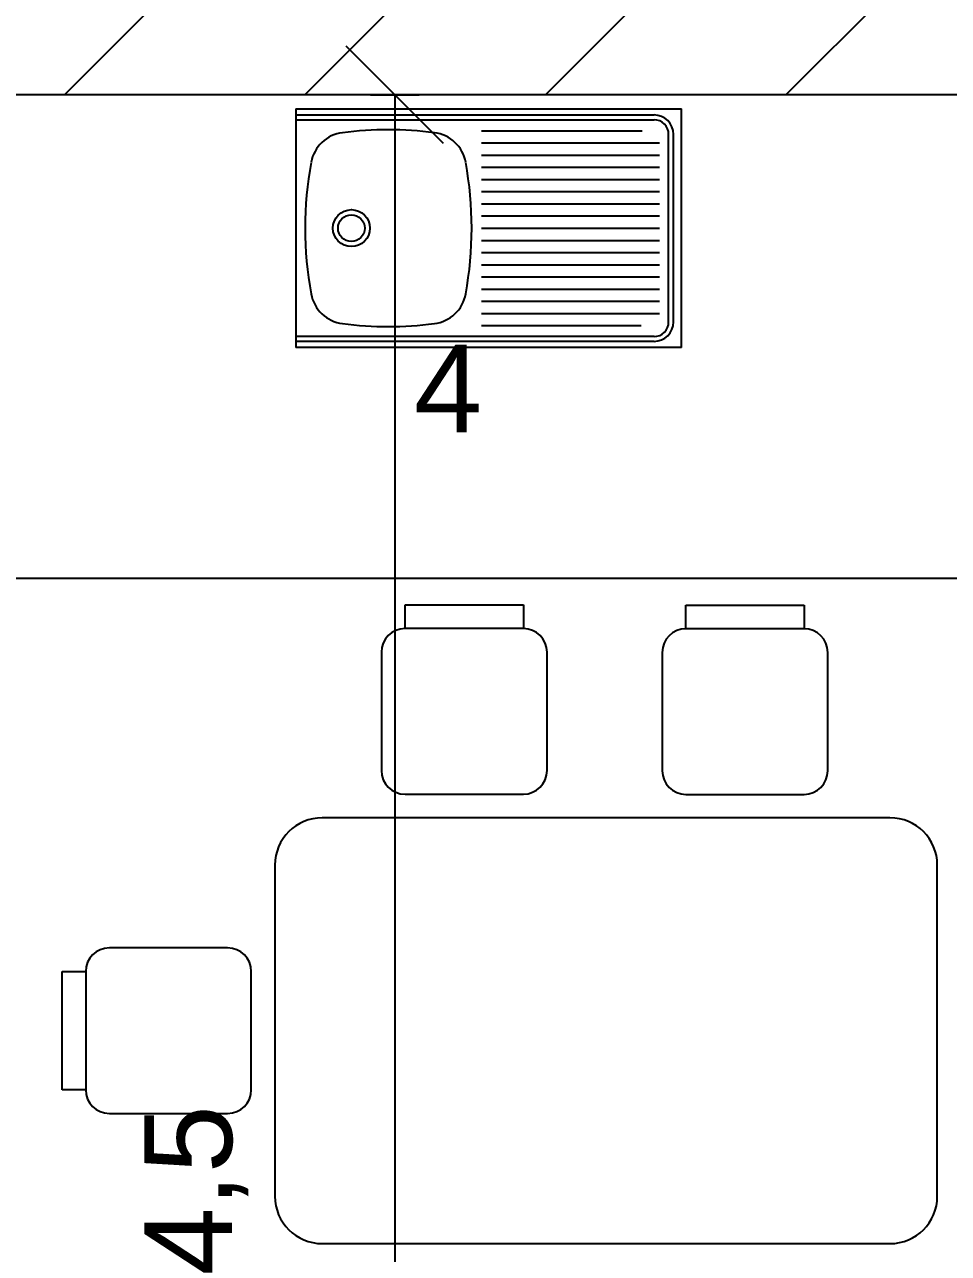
# Model space of a CAD drawing. Header units: metres. Extents: x 0 to 12.9, y 1.2 to 8.8.
# Drawn here: x 5.73 to 7.628, y 4.42 to 6.944 of the extents above; entities that cross this region are included whole.
import ezdxf

# ---------------------------------------------------------------- set-up
doc = ezdxf.new("R2010")
doc.units = ezdxf.units.M
doc.linetypes.add('CONTINUA', pattern=[0])
doc.layers.add('SANITARIO', color=7, linetype='CONTINUA')
doc.styles.get("Standard").update_dxf_attribs({"font": 'arial.ttf'})
doc.dimstyles.new('cota 100', dxfattribs={"dimtxt": 0.18, "dimasz": 0.2, "dimexe": 0.05, "dimexo": 0, "dimgap": 0.3, "dimtad": 1, "dimtxsty": 'Standard', "dimblk": 'OBLIQUE', "dimcen": 2.5, "dimadec": 0, "dimazin": 0, "dimtfac": 1, "dimtix": 1, "dimtmove": 2, "dimatfit": 3, "dimldrblk": 'OBLIQUE', "dimfxl": 0.05, "dimfxlon": 1, "dimarcsym": 0})

# ---------------------------------------------------------------- blocks, each defined once
blk = doc.blocks.new('_Oblique')
at = {"color": 0, "linetype": 'ByBlock', "lineweight": -2}
blk.add_line((-0.5, -0.5), (0.5, 0.5), dxfattribs=at)
blk = doc.blocks.new('*D56')
at = {"color": 0, "lineweight": -2, "transparency": 16777216}
for p, q in [((6.4409, 6.8), (6.5409, 6.8)), ((6.4909, 6.8), (6.4909, 2.3)), ((6.4409, 2.3), (6.5409, 2.3))]:
    blk.add_line(p, q, dxfattribs=at)
at = {"layer": 'Defpoints', "color": 0, "transparency": 16777216}
for p in [(4.6, 6.8), (4.6, 2.3), (6.4909, 2.3)]:
    blk.add_point(p, dxfattribs=at)
at = {"color": 0, "lineweight": -2, "transparency": 16777216, "xscale": 0.2, "yscale": 0.2, "zscale": 0.2}
for p, rotation in [((6.4909, 6.8), 90), ((6.4909, 2.3), 270)]:
    blk.add_blockref('_Oblique', p, dxfattribs=dict(at, rotation=rotation))
at = {"color": 0, "transparency": 16777216, "insert": (6.0831, 4.55), "char_height": 0.18, "attachment_point": 5, "rotation": 90}
blk.add_mtext('4,5', dxfattribs=at)
blk = doc.blocks.new('*D58')
at = {"color": 0, "lineweight": -2, "transparency": 16777216}
for p, q in [((4.6, 5.8568), (4.6, 5.7568)), ((8.6, 5.8568), (8.6, 5.7568)), ((4.6, 5.8068), (8.6, 5.8068))]:
    blk.add_line(p, q, dxfattribs=at)
at = {"layer": 'Defpoints', "color": 0, "transparency": 16777216}
for p in [(4.6, 6.8), (8.6, 6.8), (8.6, 5.8068)]:
    blk.add_point(p, dxfattribs=at)
at = {"color": 0, "lineweight": -2, "transparency": 16777216, "xscale": 0.2, "yscale": 0.2, "zscale": 0.2, "rotation": 180}
blk.add_blockref('_Oblique', (4.6, 5.8068), dxfattribs=at)
at = {"color": 0, "lineweight": -2, "transparency": 16777216, "xscale": 0.2, "yscale": 0.2, "zscale": 0.2}
blk.add_blockref('_Oblique', (8.6, 5.8068), dxfattribs=at)
at = {"color": 0, "transparency": 16777216, "insert": (6.6, 6.1968), "char_height": 0.18, "attachment_point": 5}
blk.add_mtext('4', dxfattribs=at)

msp = doc.modelspace()

# ---------------------------------------------------------------- hatches: boundary and pattern name
h = msp.add_hatch()
h.set_pattern_fill('ANSI31', color=256, scale=0.11)
h.paths.add_polyline_path([(8.9, 7.1), (2, 7.1), (2, 6.55), (2.3, 6.55), (2.3, 6.8), (8.9, 6.8)])
h.paths.add_polyline_path([(4.6, 4.7), (2.3, 4.7), (2.3, 4.95), (2, 4.95), (2, 4.4), (2.3, 4.4), (4.3, 4.4), (4.3, 4.2), (4.6, 4.2)])
h.paths.add_polyline_path([(4.6, 3.2), (4.3, 3.2), (4.3, 2), (4.9, 2), (4.9, 2.3), (4.6, 2.3)])
h.paths.add_polyline_path([(10.4, 2.3), (7.6, 2.3), (7.6, 2), (10.4, 2)])
h.paths.add_polyline_path([(12.1, 7.1), (10.1, 7.1), (10.1, 6.8), (11.8, 6.8), (11.8, 2.3), (11.6, 2.3), (11.6, 2), (12.1, 2)])

# ---------------------------------------------------------------- linework, layer by layer
for p, q in [((11.8, 6.8), (2.3, 6.8)), ((6.2875, 6.7709), (6.2875, 6.2809)), ((6.5117, 5.7036), (6.5117, 5.7522)), ((6.5117, 5.7522), (6.7546, 5.7522)), ((6.7546, 5.7522), (6.7546, 5.7036)), ((7.0884, 5.7032), (7.0884, 5.7517)), ((7.0884, 5.7517), (7.3312, 5.7517)), ((7.3312, 5.7517), (7.3312, 5.7032)), ((6.7546, 5.7036), (6.5117, 5.7036)), ((7.3312, 5.7032), (7.0884, 5.7032)), ((6.4631, 5.655), (6.4631, 5.4121)), ((6.8032, 5.4121), (6.8032, 5.655)), ((7.0398, 5.6546), (7.0398, 5.4117)), ((7.3798, 5.4117), (7.3798, 5.6546)), ((6.5117, 5.3635), (6.7546, 5.3635)), ((7.0884, 5.3631), (7.3312, 5.3631)), ((7.5075, 5.315), (6.3417, 5.315)), ((6.2445, 5.2178), (6.2445, 4.5377)), ((7.6047, 4.5377), (7.6047, 5.2178)), ((6.1474, 5.0478), (5.9045, 5.0478)), ((5.8073, 4.7563), (5.8073, 4.9992)), ((5.8073, 4.9992), (5.8559, 4.9992)), ((5.8559, 4.9992), (5.8559, 4.7563)), ((6.1959, 4.7563), (6.1959, 4.9992)), ((5.8559, 4.7563), (5.8073, 4.7563)), ((5.9045, 4.7078), (6.1474, 4.7078)), ((6.3417, 4.4406), (7.5075, 4.4406)), ((6.9246, 4.4406), (7.2161, 4.4406))]:
    msp.add_line(p, q)
for centre, radius, start, end in [((6.5117, 5.655), 0.0486, 90, 180), ((6.7546, 5.655), 0.0486, 0, 90), ((7.0884, 5.6546), 0.0486, 90, 180), ((7.3312, 5.6546), 0.0486, 0, 90), ((6.5117, 5.4121), 0.0486, 180, 270), ((6.7546, 5.4121), 0.0486, 270, 0), ((7.0884, 5.4117), 0.0486, 180, 270), ((7.3312, 5.4117), 0.0486, 270, 0), ((6.3417, 5.2178), 0.0972, 90, 180), ((7.5075, 5.2178), 0.0972, 0, 90), ((5.9045, 4.9992), 0.0486, 90, 180), ((6.1474, 4.9992), 0.0486, 0, 90), ((5.9045, 4.7563), 0.0486, 180, 270), ((6.1474, 4.7563), 0.0486, 270, 0), ((6.3417, 4.5377), 0.0972, 180, 270), ((7.5075, 4.5377), 0.0972, 270, 0)]:
    msp.add_arc(centre, radius, start, end)
at = {"layer": 'SANITARIO'}
for p, q in [((6.2875, 6.7709), (7.0795, 6.7709)), ((7.0795, 6.2809), (7.0795, 6.7709)), ((6.2875, 6.7584), (7.023, 6.7584)), ((6.2875, 6.7484), (7.023, 6.7484)), ((6.6685, 6.7259), (6.9987, 6.7259)), ((7.053, 6.3334), (7.053, 6.7184)), ((7.063, 6.3334), (7.063, 6.7184)), ((6.6685, 6.7009), (7.0345, 6.7009)), ((6.6685, 6.6759), (7.0345, 6.6759)), ((6.6685, 6.6509), (7.0345, 6.6509)), ((6.6685, 6.6259), (7.0345, 6.6259)), ((6.6685, 6.6009), (7.0345, 6.6009)), ((6.6685, 6.5759), (7.0345, 6.5759)), ((6.6685, 6.5509), (7.0345, 6.5509)), ((6.6685, 6.5259), (7.0345, 6.5259)), ((6.6685, 6.5009), (7.0345, 6.5009)), ((6.6685, 6.4759), (7.0345, 6.4759)), ((6.6685, 6.4509), (7.0345, 6.4509)), ((6.6685, 6.4259), (7.0345, 6.4259)), ((6.6685, 6.4009), (7.0345, 6.4009)), ((6.6685, 6.3759), (7.0345, 6.3759)), ((6.6685, 6.3509), (7.0345, 6.3509)), ((6.6685, 6.3259), (6.9966, 6.3259)), ((7.023, 6.3034), (6.2875, 6.3034)), ((7.023, 6.2934), (6.2875, 6.2934)), ((7.0795, 6.2809), (6.2875, 6.2809))]:
    msp.add_line(p, q, dxfattribs=at)
for radius in [0.038, 0.0275]:
    msp.add_circle((6.4015, 6.5259), radius, dxfattribs=at)
for centre, radius, start, end in [((7.023, 6.7184), 0.04, 0, 90), ((7.023, 6.7184), 0.03, 0, 90), ((6.3926, 6.6476), 0.075, 97.23, 169.6188), ((6.4775, 5.9779), 0.75, 82.77, 97.23), ((6.5625, 6.6476), 0.075, 10.3812, 82.77), ((7.0565, 6.5259), 0.75, 169.6188, 190.3812), ((5.8985, 6.5259), 0.75, 349.6188, 10.3812), ((6.3926, 6.4043), 0.075, 190.3812, 262.77), ((6.5625, 6.4043), 0.075, 277.23, 349.6188), ((6.4775, 7.0739), 0.75, 262.77, 277.23), ((7.023, 6.3334), 0.04, 270, 0), ((7.023, 6.3334), 0.03, 270, 0)]:
    msp.add_arc(centre, radius, start, end, dxfattribs=at)

# ---------------------------------------------------------------- dimensions: what is measured, and where the dimension line sits
dim = msp.add_linear_dim(base=(6.4909, 2.3), p1=(4.6, 6.8), p2=(4.6, 2.3), angle=90, dimstyle='cota 100')
dim.commit()
dim.dimension.update_dxf_attribs({"geometry": '*D56', "text_midpoint": (6.0831, 4.55)})
dim = msp.add_linear_dim(base=(8.6, 5.8068), p1=(4.6, 6.8), p2=(8.6, 6.8), dimstyle='cota 100')
dim.commit()
dim.dimension.update_dxf_attribs({"geometry": '*D58', "text_midpoint": (6.6, 6.1968)})

doc.saveas('drawing.dxf')
